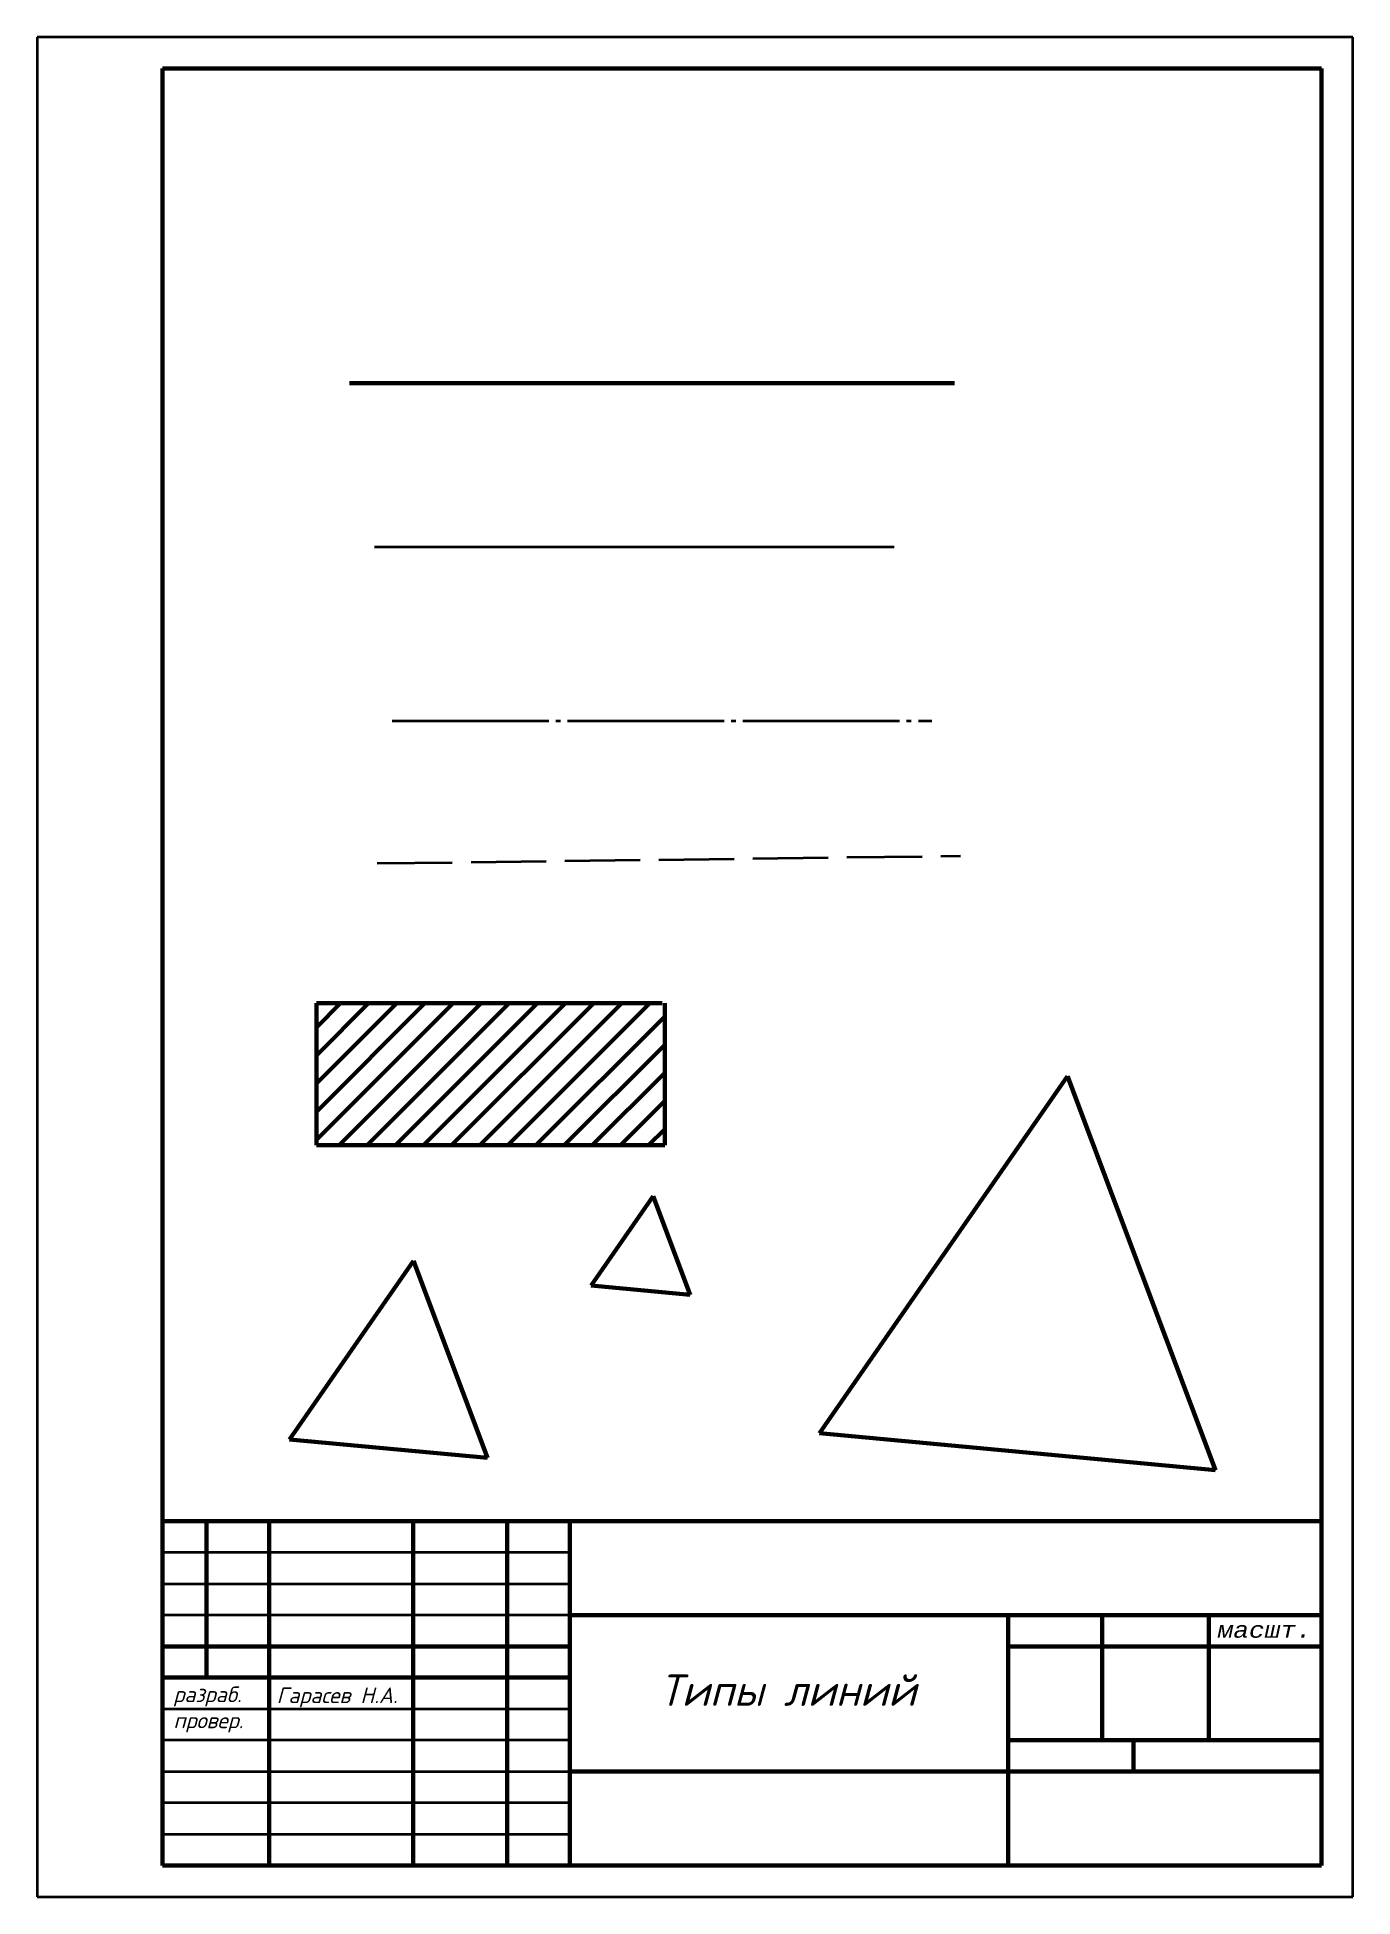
# Model space of a CAD drawing. Header units: millimetres. Extents: x 0 to 210, y 0 to 297.
import ezdxf

# ---------------------------------------------------------------- set-up
doc = ezdxf.new("R2010")
doc.units = ezdxf.units.MM
doc.linetypes.add('ACAD_ISO02W100', pattern=[15, 12, -3])
doc.linetypes.add('JIS_08_25', pattern=[28, 25, -1.125, 0.75, -1.125])
for name, color, linetype, lineweight in [('толстая', 7, 'Continuous', 80), ('тонкая', 7, 'Continuous', 40), ('штрих', 7, 'ACAD_ISO02W100', 40), ('штрихпункт', 7, 'JIS_08_25', 40)]:
    doc.layers.add(name, color=color, linetype=linetype, lineweight=lineweight)
doc.styles.get("Standard").update_dxf_attribs({"font": 'arial.ttf'})

msp = doc.modelspace()

# ---------------------------------------------------------------- hatches: boundary and pattern name
at = {"layer": 'толстая'}
h = msp.add_hatch(dxfattribs=at)
h.set_pattern_fill('ANSI31', color=256)
edge = h.paths.add_edge_path()
edge.add_line((44.56, 142.71), (99.78, 142.71))
edge.add_line((44.56, 120.03), (44.56, 142.71))
edge.add_line((44.56, 120.03), (100.16, 120.03))
edge.add_line((100.16, 120.03), (100.16, 142.71))

# ---------------------------------------------------------------- linework, layer by layer
for p, q in [((205, 292), (20, 292)), ((20, 292), (20, 5)), ((205, 5), (205, 292)), ((49.85, 241.76), (146.4, 241.76)), ((44.56, 120.03), (44.56, 142.71)), ((44.56, 142.71), (99.78, 142.71)), ((100.16, 120.03), (100.16, 142.71)), ((124.85, 74.04), (164.46, 131.05)), ((164.46, 131.05), (188.11, 68.14)), ((44.56, 120.03), (100.16, 120.03)), ((88.43, 97.63), (98.33, 111.88)), ((98.33, 111.88), (104.24, 96.15)), ((40.25, 73.04), (60.05, 101.55)), ((60.05, 101.55), (71.88, 70.09)), ((104.24, 96.15), (88.43, 97.63)), ((71.88, 70.09), (40.25, 73.04)), ((188.11, 68.14), (124.85, 74.04)), ((20, 5), (20, 60)), ((20, 60), (205, 60)), ((20, 60), (20, 35)), ((20, 60), (20, 35)), ((20, 60), (20, 40)), ((20, 60), (27, 60)), ((27, 60), (27, 35)), ((37, 35), (37, 60)), ((37, 60), (60, 60)), ((37, 60), (37, 5)), ((37, 5), (37, 60)), ((37, 60), (60, 60)), ((60, 60), (60, 35)), ((60, 60), (60, 5)), ((60, 5), (60, 60)), ((60, 60), (75, 60)), ((75, 35), (75, 60)), ((75, 60), (75, 5)), ((75, 5), (75, 60)), ((75, 60), (85, 60)), ((85, 35), (85, 60)), ((85, 60), (85, 5)), ((205, 45), (85, 45)), ((155, 25), (155, 45)), ((155, 45), (155, 40)), ((170, 25), (170, 45)), ((187, 40), (187, 45)), ((187, 45), (187, 25)), ((205, 20), (205, 45)), ((20, 40), (85, 40)), ((155, 40), (205, 40)), ((205, 40), (187, 40)), ((20, 35), (85, 35)), ((27, 35), (37, 35)), ((60, 35), (75, 35)), ((205, 25), (155, 25)), ((155, 25), (155, 5)), ((187, 25), (170, 25)), ((175, 20), (175, 25)), ((205, 20), (205, 25)), ((85, 5), (85, 20)), ((85, 20), (205, 20)), ((155, 5), (155, 20)), ((155, 20), (175, 20)), ((20, 5), (205, 5))]:
    msp.add_line(p, q, dxfattribs=at)
at = {"layer": 'тонкая'}
for p, q in [((210, 297), (0, 297)), ((0, 297), (0, 0)), ((210, 0), (210, 297)), ((53.85, 215.59), (136.81, 215.59)), ((85, 55), (20, 55)), ((85, 50), (85, 55)), ((20, 45), (20, 50)), ((20, 50), (85, 50)), ((85, 45), (20, 45)), ((85, 30), (85, 45)), ((20, 25), (20, 30)), ((20, 30), (85, 30)), ((85, 25), (20, 25)), ((85, 20), (85, 25)), ((20, 15), (20, 20)), ((20, 20), (85, 20)), ((85, 15), (20, 15)), ((85, 10), (85, 15)), ((20, 5), (20, 10)), ((20, 10), (85, 10)), ((0, 0), (210, 0))]:
    msp.add_line(p, q, dxfattribs=at)
at = {"layer": 'штрих'}
msp.add_line((54.25, 165.06), (147.4, 166.25), dxfattribs=at)
at = {"layer": 'штрихпункт'}
msp.add_line((56.65, 187.83), (142.81, 187.83), dxfattribs=at)

# ---------------------------------------------------------------- texts
at = {"layer": 'толстая', "char_height": 2.5, "attachment_point": 1}
for s, width, heights, insert in [('{\\fISOCTEUR|b0|i1|c204|p49;масшт.}', 18, [0], (188.42, 43.88)), ('{\\fISOCPEUR|b0|i1|c204|p34;Гарасев Н.А.}', 21.6612, [0], (38.22, 33.44)), ('{\\fISOCPEUR|b0|i1|c0|p34;\\P\\fISOCPEUR|b0|i1|c204|p34;\\H2x;Типы линий}', 53.5705, [15.79], (99.3, 39.66))]:
    msp.add_mtext_dynamic_manual_height_columns(s, width=width, gutter_width=12.5, heights=heights, dxfattribs=dict(at, insert=insert))
at = {"layer": 'толстая', "insert": (21.74, 33.59), "char_height": 2.5, "attachment_point": 1}
msp.add_mtext('{\\fISOCPEUR|b0|i1|c204|p34;разраб.\\Pпровер.}', dxfattribs=at)

doc.saveas('drawing.dxf')
